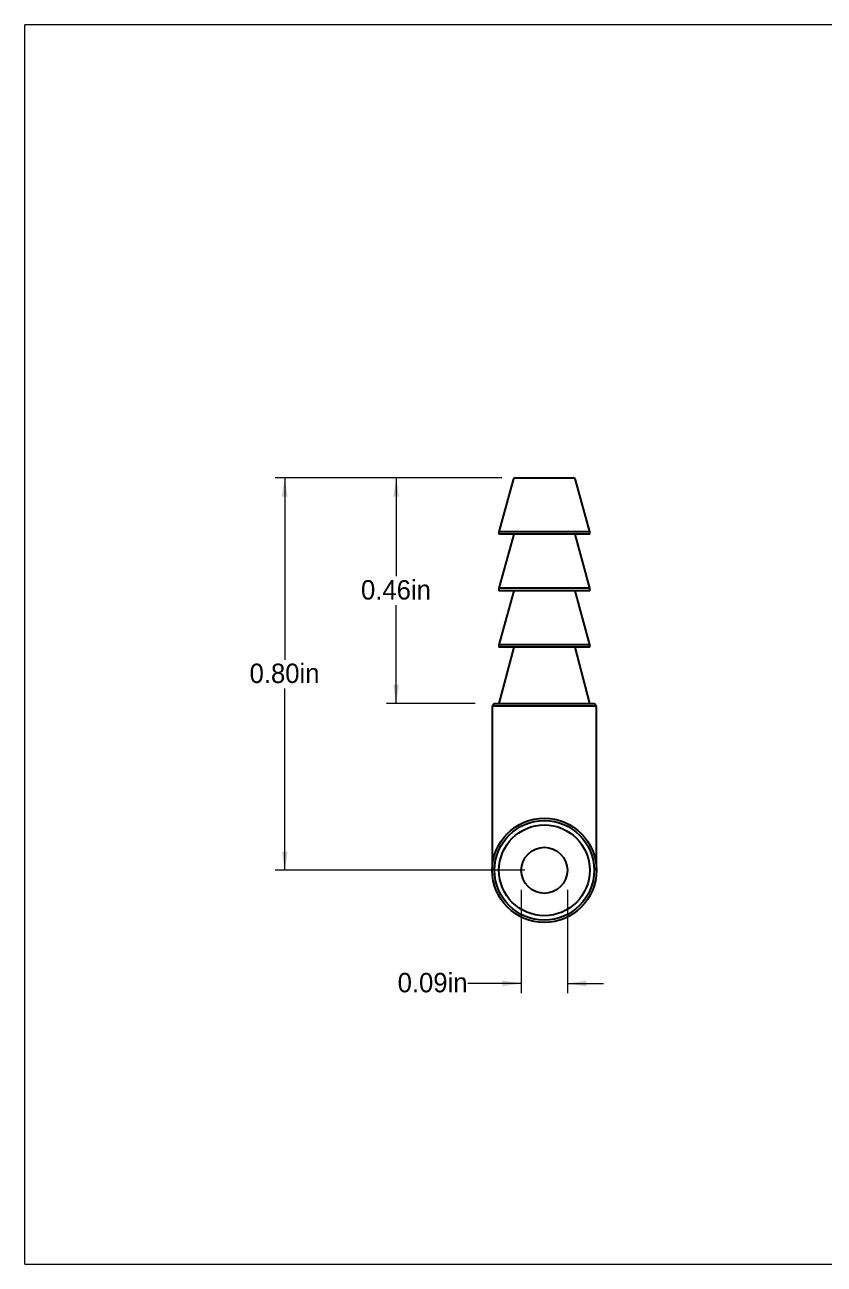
# Model space of a CAD drawing. Header units: inches. Extents: x 0.08 to 3.4, y 0.08 to 2.61.
# Drawn here: x 0.079 to 1.708, y 0.079 to 2.606 of the extents above; entities that cross this region are included whole.
import ezdxf

# ---------------------------------------------------------------- set-up
doc = ezdxf.new("R2010")
doc.units = ezdxf.units.IN
doc.header["$LTSCALE"] = 0.31586
doc.header["$MEASUREMENT"] = 0
doc.linetypes.add('SLD-Solid', pattern=[0])
doc.styles.add('SLDTEXTSTYLE0', font='ARIAL.TTF', dxfattribs={"width": 0.948})
doc.dimstyles.new('SLDDIMSTYLE0', dxfattribs={"dimtxt": 0.038326, "dimasz": 0.038326, "dimexe": 0, "dimexo": 0.0625, "dimgap": 0.009581, "dimtad": 0, "dimtih": 1, "dimtoh": 1, "dimrnd": 1e-09, "dimdsep": 46, "dimtxsty": 'SLDTEXTSTYLE0', "dimsah": 1, "dimcen": 0.09, "dimadec": 0, "dimazin": 2, "dimtfac": 1, "dimtmove": 0, "dimatfit": 0, "dimfxl": 1, "dimfrac": 2, "dimtolj": 1, "dimtzin": 12, "dimarcsym": 0})
doc.dimstyles.new('SLDDIMSTYLE1', dxfattribs={"dimtxt": 0.038326, "dimasz": 0.038326, "dimexe": 0, "dimexo": 0.0625, "dimgap": 0.009581, "dimtad": 0, "dimtih": 1, "dimtoh": 1, "dimrnd": 1e-09, "dimzin": 0, "dimdsep": 46, "dimtxsty": 'SLDTEXTSTYLE0', "dimsah": 1, "dimcen": 0.09, "dimadec": 0, "dimazin": 0, "dimtfac": 1, "dimtofl": 0, "dimtmove": 0, "dimatfit": 3, "dimfxl": 1, "dimfrac": 2, "dimtolj": 1, "dimtzin": 12, "dimarcsym": 0})
doc.dimstyles.new('SLDDIMSTYLE2', dxfattribs={"dimtxt": 0.038326, "dimasz": 0.038326, "dimexe": 0, "dimexo": 0.0625, "dimgap": 0.009581, "dimtad": 0, "dimtih": 1, "dimtoh": 1, "dimrnd": 1e-09, "dimdsep": 46, "dimtxsty": 'SLDTEXTSTYLE0', "dimsah": 1, "dimcen": 0.09, "dimadec": 0, "dimazin": 2, "dimtfac": 1, "dimtofl": 0, "dimtmove": 0, "dimatfit": 3, "dimfxl": 1, "dimfrac": 2, "dimtolj": 1, "dimtzin": 12, "dimarcsym": 0})

# ---------------------------------------------------------------- blocks, each defined once
blk = doc.blocks.new('_D')
at = {"color": 7, "linetype": 'SLD-Solid', "lineweight": 18}
for p, q in [((1.091, 0.8425), (1.091, 0.6316)), ((1.185, 0.8425), (1.185, 0.6316)), ((1.091, 0.6514), (0.9823, 0.6514)), ((1.185, 0.6514), (1.2587, 0.6514))]:
    blk.add_line(p, q, dxfattribs=at)
for points in [[(1.091, 0.6514), (1.0527, 0.6573), (1.0527, 0.6455)], [(1.185, 0.6514), (1.2233, 0.6455), (1.2233, 0.6573)]]:
    blk.add_solid(points, dxfattribs=at)
at = {"color": 7, "linetype": 'SLD-Solid', "lineweight": 18, "insert": (0.839, 0.6728), "char_height": 0.03948, "attachment_point": 1, "style": 'SLDTEXTSTYLE0'}
blk.add_mtext('0.09in', dxfattribs=at)
blk = doc.blocks.new('_D_1')
at = {"color": 7, "linetype": 'SLD-Solid', "lineweight": 18}
for p, q in [((1.0515, 1.682), (0.5891, 1.682)), ((0.6088, 1.682), (0.6088, 1.3114)), ((0.6088, 0.882), (0.6088, 1.2525)), ((1.0985, 0.882), (0.5891, 0.882))]:
    blk.add_line(p, q, dxfattribs=at)
for points in [[(0.6088, 1.682), (0.6029, 1.6437), (0.6147, 1.6437)], [(0.6088, 0.882), (0.6147, 0.9203), (0.6029, 0.9203)]]:
    blk.add_solid(points, dxfattribs=at)
at = {"color": 7, "linetype": 'SLD-Solid', "lineweight": 18, "insert": (0.5372, 1.3034), "char_height": 0.03948, "attachment_point": 1, "style": 'SLDTEXTSTYLE0'}
blk.add_mtext('0.80in', dxfattribs=at)
blk = doc.blocks.new('_D_2')
at = {"color": 7, "linetype": 'SLD-Solid', "lineweight": 18}
for p, q in [((1.0399, 1.682), (0.8162, 1.682)), ((0.8359, 1.682), (0.8359, 1.4815)), ((0.8359, 1.222), (0.8359, 1.4227)), ((0.9972, 1.222), (0.8162, 1.222))]:
    blk.add_line(p, q, dxfattribs=at)
for points in [[(0.8359, 1.682), (0.83, 1.6437), (0.8418, 1.6437)], [(0.8359, 1.222), (0.8418, 1.2603), (0.83, 1.2603)]]:
    blk.add_solid(points, dxfattribs=at)
at = {"color": 7, "linetype": 'SLD-Solid', "lineweight": 18, "insert": (0.7643, 1.4736), "char_height": 0.03948, "attachment_point": 1, "style": 'SLDTEXTSTYLE0'}
blk.add_mtext('0.46in', dxfattribs=at)

msp = doc.modelspace()

# ---------------------------------------------------------------- linework, layer by layer
at = {"color": 7, "linetype": 'SLD-Solid', "lineweight": 18}
for p, q in [((0.078965, 0.078965), (0.078965, 2.605845)), ((3.395495, 2.605845), (0.078965, 2.605845)), ((0.078965, 0.078965), (3.395495, 0.078965))]:
    msp.add_line(p, q, dxfattribs=at)
at = {"color": 7, "linetype": 'SLD-Solid', "lineweight": 25}
for p, q in [((1.0745125, 1.6783323), (1.0455173, 1.5720167)), ((1.0793363, 1.6820167), (1.1966983, 1.6820167)), ((1.2305173, 1.5720167), (1.2015222, 1.6783323)), ((1.0455173, 1.5720167), (1.0455173, 1.5670167)), ((1.2305173, 1.5720167), (1.0455173, 1.5720167)), ((1.0755173, 1.5670167), (1.0455173, 1.4570167)), ((1.2305173, 1.5670167), (1.0455173, 1.5670167)), ((1.2305173, 1.4570167), (1.2005173, 1.5670167)), ((1.2305173, 1.5670167), (1.2305173, 1.5720167)), ((1.0455173, 1.4570167), (1.0455173, 1.4520167)), ((1.2305173, 1.4570167), (1.0455173, 1.4570167)), ((1.0755173, 1.4520167), (1.0455173, 1.3420167)), ((1.2305173, 1.4520167), (1.0455173, 1.4520167)), ((1.2305173, 1.3420167), (1.2005173, 1.4520167)), ((1.2305173, 1.4520167), (1.2305173, 1.4570167)), ((1.0455173, 1.3420167), (1.0455173, 1.3370167)), ((1.2305173, 1.3420167), (1.0455173, 1.3420167)), ((1.2305173, 1.3370167), (1.2305173, 1.3420167)), ((1.0755173, 1.3370167), (1.0455173, 1.2220167)), ((1.2305173, 1.3370167), (1.0455173, 1.3370167)), ((1.2305173, 1.2220167), (1.2005173, 1.3370167)), ((1.0366423, 1.2220167), (1.0316423, 1.2170167)), ((1.0316423, 1.2170167), (1.0316423, 0.8820167)), ((1.1380173, 1.2170167), (1.0316423, 1.2170167)), ((1.0366423, 1.2220167), (1.1380173, 1.2220167)), ((1.1380173, 1.2220167), (1.2393923, 1.2220167)), ((1.2443923, 1.2170167), (1.1380173, 1.2170167)), ((1.2443923, 1.2170167), (1.2393923, 1.2220167)), ((1.2443923, 0.8820167), (1.2443923, 1.2170167))]:
    msp.add_line(p, q, dxfattribs=at)
for radius in [0.106375, 0.101375, 0.0925, 0.047]:
    msp.add_circle((1.1380173, 0.8820167), radius, dxfattribs=at)
for centre, start, end in [((1.0793363, 1.6770167), 90, 164.7448813), ((1.1966983, 1.6770167), 15.2551187, 90)]:
    msp.add_arc(centre, 0.005, start, end, dxfattribs=at)

# ---------------------------------------------------------------- dimensions: what is measured, and where the dimension line sits
at = {"color": 7, "linetype": 'SLD-Solid', "lineweight": 18}
for base, p1, p2, dimstyle, picture, middle in [((0.6088388, 0.8820167), (1.0910173, 1.6820167), (1.1380173, 0.8820167), 'SLDDIMSTYLE1', '_D_1', (0.6088388, 1.2819688)), ((0.8359098, 1.2220167), (1.0793363, 1.6820167), (1.0366423, 1.2220167), 'SLDDIMSTYLE2', '_D_2', (0.8359098, 1.4520855))]:
    dim = msp.add_linear_dim(base=base, p1=p1, p2=p2, angle=90, dimstyle=dimstyle, dxfattribs=at)
    dim.commit()
    dim.dimension.update_dxf_attribs({"geometry": picture, "text_midpoint": middle, "dimtype": 160})
dim = msp.add_linear_dim(base=(1.1850173, 0.651368), p1=(1.0910173, 0.8820167), p2=(1.1850173, 0.8820167), dimstyle='SLDDIMSTYLE0', dxfattribs=at)
dim.commit()
dim.dimension.update_dxf_attribs({"geometry": '_D', "text_midpoint": (0.9106468, 0.651368), "dimtype": 160})

doc.saveas('drawing.dxf')
